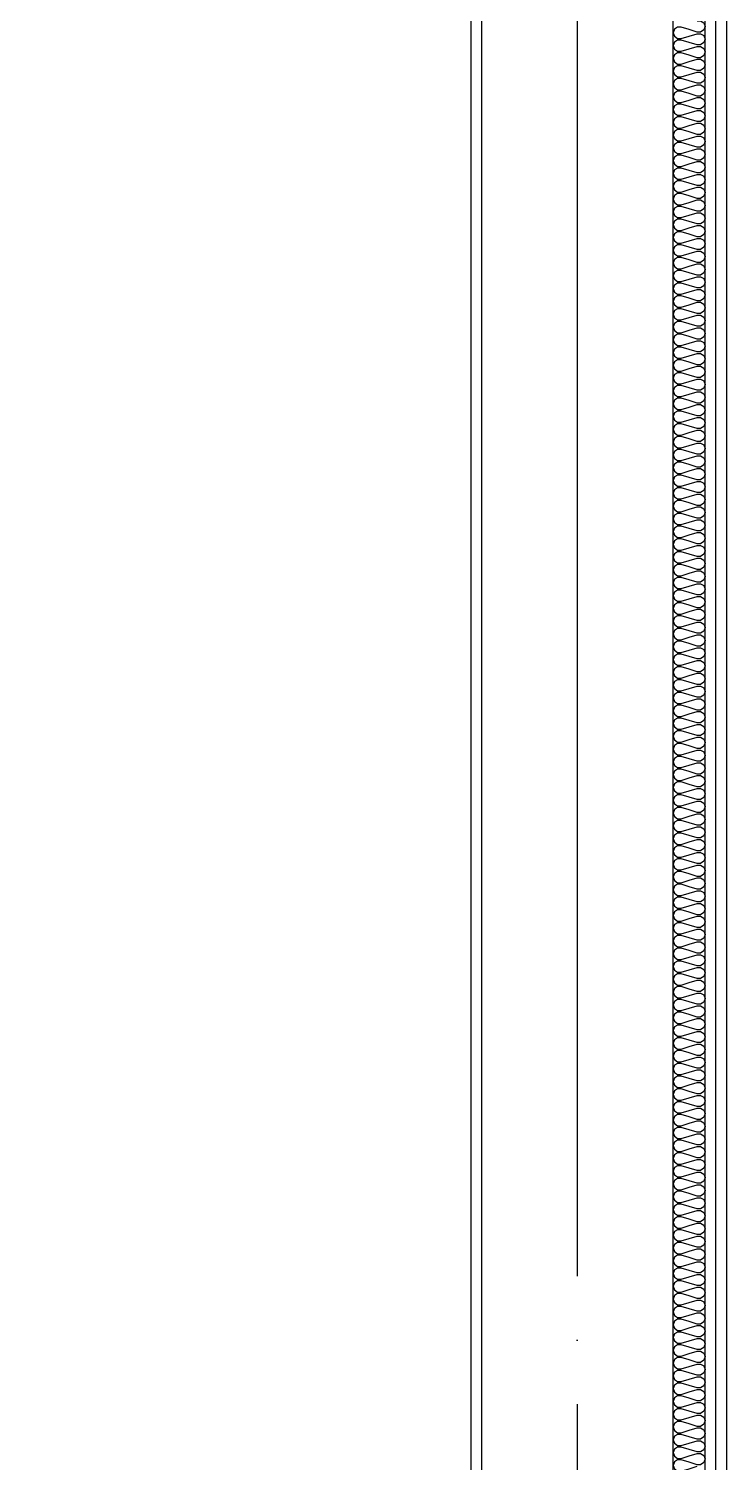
# Model space of a CAD drawing. Extents: x 0 to 40850, y 0 to 28500.
# Drawn here: x 12353 to 13008, y 11117 to 12462 of the extents above; entities that cross this region are included whole.
import ezdxf

# ---------------------------------------------------------------- set-up
doc = ezdxf.new("R2010")
doc.units = 0
doc.header["$LTSCALE"] = 60
doc.header["$MEASUREMENT"] = 0
doc.linetypes.add('CEN', pattern=[62, 60, -1, 0, -1])
for name, color, linetype in [('2', 2, 'CONTINUOUS'), ('7', 7, 'CONTINUOUS'), ('8', 8, 'CONTINUOUS'), ('CEN', 1, 'CEN'), ('INSUL', 9, 'CONTINUOUS')]:
    doc.layers.add(name, color=color, linetype=linetype)

msp = doc.modelspace()

# ---------------------------------------------------------------- linework, layer by layer
at = {"layer": '2'}
for p, q in [((12988.3, 9777), (12988.3, 13547)), ((12998.3, 9767), (12998.3, 13547))]:
    msp.add_line(p, q, dxfattribs=at)
at = {"layer": '7'}
msp.add_lwpolyline([(12018.3, 12687), (12018.3, 12507), (12778.3, 12507), (12778.3, 9947), (10158.3, 9947), (10158.3, 12507), (10918.3, 12507), (10918.3, 12687), (10158.3, 12687), (10158.3, 13587), (9978.3, 13587), (9978.3, 10402), (9988.3, 10392), (9988.3, 9957), (9978.3, 9957), (9978.3, 9767), (12958.3, 9767), (12958.3, 9957), (12948.3, 9957), (12948.3, 10392), (12958.3, 10402), (12958.3, 13587), (12778.3, 13587), (12778.3, 12687)], close=True, dxfattribs=at)
at = {"layer": '8'}
for p, q in [((12768.3, 22332), (12768.3, 6042)), ((13008.3, 22332), (13008.3, 6042))]:
    msp.add_line(p, q, dxfattribs=at)
at = {"layer": 'CEN'}
msp.add_line((12868.3, 22332), (12868.3, 6042), dxfattribs=at)
at = {"layer": 'INSUL'}
for points in [[(12980.8, 12469.5), (12984.1, 12469.5), (12987.1, 12467.7), (12988.3, 12464.4), (12987.1, 12461.1), (12984.1, 12459), (12980.8, 12459), (12973.3, 12461.3), (12965.8, 12463.5), (12962.5, 12463.5), (12959.5, 12461.7), (12958.3, 12458.4), (12959.5, 12455.1), (12962.5, 12453), (12965.8, 12453), (12973.3, 12455.3), (12980.8, 12457.5)], [(12980.8, 12457.5), (12984.1, 12457.5), (12987.1, 12455.7), (12988.3, 12452.4), (12987.1, 12449.1), (12984.1, 12447), (12980.8, 12447), (12973.3, 12449.3), (12965.8, 12451.5), (12962.5, 12451.5), (12959.5, 12449.7), (12958.3, 12446.4), (12959.5, 12443.1), (12962.5, 12441), (12965.8, 12441), (12973.3, 12443.3), (12980.8, 12445.5)], [(12980.8, 12445.5), (12984.1, 12445.5), (12987.1, 12443.7), (12988.3, 12440.4), (12987.1, 12437.1), (12984.1, 12435), (12980.8, 12435), (12973.3, 12437.3), (12965.8, 12439.5), (12962.5, 12439.5), (12959.5, 12437.7), (12958.3, 12434.4), (12959.5, 12431.1), (12962.5, 12429), (12965.8, 12429), (12973.3, 12431.3), (12980.8, 12433.5)], [(12980.8, 12433.5), (12984.1, 12433.5), (12987.1, 12431.7), (12988.3, 12428.4), (12987.1, 12425.1), (12984.1, 12423), (12980.8, 12423), (12973.3, 12425.3), (12965.8, 12427.5), (12962.5, 12427.5), (12959.5, 12425.7), (12958.3, 12422.4), (12959.5, 12419.1), (12962.5, 12417), (12965.8, 12417), (12973.3, 12419.3), (12980.8, 12421.5)], [(12980.8, 12421.5), (12984.1, 12421.5), (12987.1, 12419.7), (12988.3, 12416.4), (12987.1, 12413.1), (12984.1, 12411), (12980.8, 12411), (12973.3, 12413.3), (12965.8, 12415.5), (12962.5, 12415.5), (12959.5, 12413.7), (12958.3, 12410.4), (12959.5, 12407.1), (12962.5, 12405), (12965.8, 12405), (12973.3, 12407.3), (12980.8, 12409.5)], [(12980.8, 12409.5), (12984.1, 12409.5), (12987.1, 12407.7), (12988.3, 12404.4), (12987.1, 12401.1), (12984.1, 12399), (12980.8, 12399), (12973.3, 12401.3), (12965.8, 12403.5), (12962.5, 12403.5), (12959.5, 12401.7), (12958.3, 12398.4), (12959.5, 12395.1), (12962.5, 12393), (12965.8, 12393), (12973.3, 12395.3), (12980.8, 12397.5)], [(12980.8, 12397.5), (12984.1, 12397.5), (12987.1, 12395.7), (12988.3, 12392.4), (12987.1, 12389.1), (12984.1, 12387), (12980.8, 12387), (12973.3, 12389.3), (12965.8, 12391.5), (12962.5, 12391.5), (12959.5, 12389.7), (12958.3, 12386.4), (12959.5, 12383.1), (12962.5, 12381), (12965.8, 12381), (12973.3, 12383.3), (12980.8, 12385.5)], [(12980.8, 12385.5), (12984.1, 12385.5), (12987.1, 12383.7), (12988.3, 12380.4), (12987.1, 12377.1), (12984.1, 12375), (12980.8, 12375), (12973.3, 12377.3), (12965.8, 12379.5), (12962.5, 12379.5), (12959.5, 12377.7), (12958.3, 12374.4), (12959.5, 12371.1), (12962.5, 12369), (12965.8, 12369), (12973.3, 12371.3), (12980.8, 12373.5)], [(12980.8, 12373.5), (12984.1, 12373.5), (12987.1, 12371.7), (12988.3, 12368.4), (12987.1, 12365.1), (12984.1, 12363), (12980.8, 12363), (12973.3, 12365.3), (12965.8, 12367.5), (12962.5, 12367.5), (12959.5, 12365.7), (12958.3, 12362.4), (12959.5, 12359.1), (12962.5, 12357), (12965.8, 12357), (12973.3, 12359.3), (12980.8, 12361.5)], [(12980.8, 12361.5), (12984.1, 12361.5), (12987.1, 12359.7), (12988.3, 12356.4), (12987.1, 12353.1), (12984.1, 12351), (12980.8, 12351), (12973.3, 12353.3), (12965.8, 12355.5), (12962.5, 12355.5), (12959.5, 12353.7), (12958.3, 12350.4), (12959.5, 12347.1), (12962.5, 12345), (12965.8, 12345), (12973.3, 12347.3), (12980.8, 12349.5)], [(12980.8, 12349.5), (12984.1, 12349.5), (12987.1, 12347.7), (12988.3, 12344.4), (12987.1, 12341.1), (12984.1, 12339), (12980.8, 12339), (12973.3, 12341.3), (12965.8, 12343.5), (12962.5, 12343.5), (12959.5, 12341.7), (12958.3, 12338.4), (12959.5, 12335.1), (12962.5, 12333), (12965.8, 12333), (12973.3, 12335.3), (12980.8, 12337.5)], [(12980.8, 12337.5), (12984.1, 12337.5), (12987.1, 12335.7), (12988.3, 12332.4), (12987.1, 12329.1), (12984.1, 12327), (12980.8, 12327), (12973.3, 12329.3), (12965.8, 12331.5), (12962.5, 12331.5), (12959.5, 12329.7), (12958.3, 12326.4), (12959.5, 12323.1), (12962.5, 12321), (12965.8, 12321), (12973.3, 12323.3), (12980.8, 12325.5)], [(12980.8, 12325.5), (12984.1, 12325.5), (12987.1, 12323.7), (12988.3, 12320.4), (12987.1, 12317.1), (12984.1, 12315), (12980.8, 12315), (12973.3, 12317.3), (12965.8, 12319.5), (12962.5, 12319.5), (12959.5, 12317.7), (12958.3, 12314.4), (12959.5, 12311.1), (12962.5, 12309), (12965.8, 12309), (12973.3, 12311.3), (12980.8, 12313.5)], [(12980.8, 12313.5), (12984.1, 12313.5), (12987.1, 12311.7), (12988.3, 12308.4), (12987.1, 12305.1), (12984.1, 12303), (12980.8, 12303), (12973.3, 12305.3), (12965.8, 12307.5), (12962.5, 12307.5), (12959.5, 12305.7), (12958.3, 12302.4), (12959.5, 12299.1), (12962.5, 12297), (12965.8, 12297), (12973.3, 12299.3), (12980.8, 12301.5)], [(12980.8, 12301.5), (12984.1, 12301.5), (12987.1, 12299.7), (12988.3, 12296.4), (12987.1, 12293.1), (12984.1, 12291), (12980.8, 12291), (12973.3, 12293.3), (12965.8, 12295.5), (12962.5, 12295.5), (12959.5, 12293.7), (12958.3, 12290.4), (12959.5, 12287.1), (12962.5, 12285), (12965.8, 12285), (12973.3, 12287.3), (12980.8, 12289.5)], [(12980.8, 12289.5), (12984.1, 12289.5), (12987.1, 12287.7), (12988.3, 12284.4), (12987.1, 12281.1), (12984.1, 12279), (12980.8, 12279), (12973.3, 12281.3), (12965.8, 12283.5), (12962.5, 12283.5), (12959.5, 12281.7), (12958.3, 12278.4), (12959.5, 12275.1), (12962.5, 12273), (12965.8, 12273), (12973.3, 12275.3), (12980.8, 12277.5)], [(12980.8, 12277.5), (12984.1, 12277.5), (12987.1, 12275.7), (12988.3, 12272.4), (12987.1, 12269.1), (12984.1, 12267), (12980.8, 12267), (12973.3, 12269.3), (12965.8, 12271.5), (12962.5, 12271.5), (12959.5, 12269.7), (12958.3, 12266.4), (12959.5, 12263.1), (12962.5, 12261), (12965.8, 12261), (12973.3, 12263.3), (12980.8, 12265.5)], [(12980.8, 12265.5), (12984.1, 12265.5), (12987.1, 12263.7), (12988.3, 12260.4), (12987.1, 12257.1), (12984.1, 12255), (12980.8, 12255), (12973.3, 12257.3), (12965.8, 12259.5), (12962.5, 12259.5), (12959.5, 12257.7), (12958.3, 12254.4), (12959.5, 12251.1), (12962.5, 12249), (12965.8, 12249), (12973.3, 12251.3), (12980.8, 12253.5)], [(12980.8, 12253.5), (12984.1, 12253.5), (12987.1, 12251.7), (12988.3, 12248.4), (12987.1, 12245.1), (12984.1, 12243), (12980.8, 12243), (12973.3, 12245.3), (12965.8, 12247.5), (12962.5, 12247.5), (12959.5, 12245.7), (12958.3, 12242.4), (12959.5, 12239.1), (12962.5, 12237), (12965.8, 12237), (12973.3, 12239.3), (12980.8, 12241.5)], [(12980.8, 12241.5), (12984.1, 12241.5), (12987.1, 12239.7), (12988.3, 12236.4), (12987.1, 12233.1), (12984.1, 12231), (12980.8, 12231), (12973.3, 12233.3), (12965.8, 12235.5), (12962.5, 12235.5), (12959.5, 12233.7), (12958.3, 12230.4), (12959.5, 12227.1), (12962.5, 12225), (12965.8, 12225), (12973.3, 12227.3), (12980.8, 12229.5)], [(12980.8, 12229.5), (12984.1, 12229.5), (12987.1, 12227.7), (12988.3, 12224.4), (12987.1, 12221.1), (12984.1, 12219), (12980.8, 12219), (12973.3, 12221.3), (12965.8, 12223.5), (12962.5, 12223.5), (12959.5, 12221.7), (12958.3, 12218.4), (12959.5, 12215.1), (12962.5, 12213), (12965.8, 12213), (12973.3, 12215.3), (12980.8, 12217.5)], [(12980.8, 12217.5), (12984.1, 12217.5), (12987.1, 12215.7), (12988.3, 12212.4), (12987.1, 12209.1), (12984.1, 12207), (12980.8, 12207), (12973.3, 12209.3), (12965.8, 12211.5), (12962.5, 12211.5), (12959.5, 12209.7), (12958.3, 12206.4), (12959.5, 12203.1), (12962.5, 12201), (12965.8, 12201), (12973.3, 12203.3), (12980.8, 12205.5)], [(12980.8, 12205.5), (12984.1, 12205.5), (12987.1, 12203.7), (12988.3, 12200.4), (12987.1, 12197.1), (12984.1, 12195), (12980.8, 12195), (12973.3, 12197.3), (12965.8, 12199.5), (12962.5, 12199.5), (12959.5, 12197.7), (12958.3, 12194.4), (12959.5, 12191.1), (12962.5, 12189), (12965.8, 12189), (12973.3, 12191.3), (12980.8, 12193.5)], [(12980.8, 12193.5), (12984.1, 12193.5), (12987.1, 12191.7), (12988.3, 12188.4), (12987.1, 12185.1), (12984.1, 12183), (12980.8, 12183), (12973.3, 12185.3), (12965.8, 12187.5), (12962.5, 12187.5), (12959.5, 12185.7), (12958.3, 12182.4), (12959.5, 12179.1), (12962.5, 12177), (12965.8, 12177), (12973.3, 12179.3), (12980.8, 12181.5)], [(12980.8, 12181.5), (12984.1, 12181.5), (12987.1, 12179.7), (12988.3, 12176.4), (12987.1, 12173.1), (12984.1, 12171), (12980.8, 12171), (12973.3, 12173.3), (12965.8, 12175.5), (12962.5, 12175.5), (12959.5, 12173.7), (12958.3, 12170.4), (12959.5, 12167.1), (12962.5, 12165), (12965.8, 12165), (12973.3, 12167.3), (12980.8, 12169.5)], [(12980.8, 12169.5), (12984.1, 12169.5), (12987.1, 12167.7), (12988.3, 12164.4), (12987.1, 12161.1), (12984.1, 12159), (12980.8, 12159), (12973.3, 12161.3), (12965.8, 12163.5), (12962.5, 12163.5), (12959.5, 12161.7), (12958.3, 12158.4), (12959.5, 12155.1), (12962.5, 12153), (12965.8, 12153), (12973.3, 12155.3), (12980.8, 12157.5)], [(12980.8, 12157.5), (12984.1, 12157.5), (12987.1, 12155.7), (12988.3, 12152.4), (12987.1, 12149.1), (12984.1, 12147), (12980.8, 12147), (12973.3, 12149.3), (12965.8, 12151.5), (12962.5, 12151.5), (12959.5, 12149.7), (12958.3, 12146.4), (12959.5, 12143.1), (12962.5, 12141), (12965.8, 12141), (12973.3, 12143.3), (12980.8, 12145.5)], [(12980.8, 12145.5), (12984.1, 12145.5), (12987.1, 12143.7), (12988.3, 12140.4), (12987.1, 12137.1), (12984.1, 12135), (12980.8, 12135), (12973.3, 12137.3), (12965.8, 12139.5), (12962.5, 12139.5), (12959.5, 12137.7), (12958.3, 12134.4), (12959.5, 12131.1), (12962.5, 12129), (12965.8, 12129), (12973.3, 12131.3), (12980.8, 12133.5)], [(12980.8, 12133.5), (12984.1, 12133.5), (12987.1, 12131.7), (12988.3, 12128.4), (12987.1, 12125.1), (12984.1, 12123), (12980.8, 12123), (12973.3, 12125.3), (12965.8, 12127.5), (12962.5, 12127.5), (12959.5, 12125.7), (12958.3, 12122.4), (12959.5, 12119.1), (12962.5, 12117), (12965.8, 12117), (12973.3, 12119.3), (12980.8, 12121.5)], [(12980.8, 12121.5), (12984.1, 12121.5), (12987.1, 12119.7), (12988.3, 12116.4), (12987.1, 12113.1), (12984.1, 12111), (12980.8, 12111), (12973.3, 12113.3), (12965.8, 12115.5), (12962.5, 12115.5), (12959.5, 12113.7), (12958.3, 12110.4), (12959.5, 12107.1), (12962.5, 12105), (12965.8, 12105), (12973.3, 12107.3), (12980.8, 12109.5)], [(12980.8, 12109.5), (12984.1, 12109.5), (12987.1, 12107.7), (12988.3, 12104.4), (12987.1, 12101.1), (12984.1, 12099), (12980.8, 12099), (12973.3, 12101.3), (12965.8, 12103.5), (12962.5, 12103.5), (12959.5, 12101.7), (12958.3, 12098.4), (12959.5, 12095.1), (12962.5, 12093), (12965.8, 12093), (12973.3, 12095.3), (12980.8, 12097.5)], [(12980.8, 12097.5), (12984.1, 12097.5), (12987.1, 12095.7), (12988.3, 12092.4), (12987.1, 12089.1), (12984.1, 12087), (12980.8, 12087), (12973.3, 12089.3), (12965.8, 12091.5), (12962.5, 12091.5), (12959.5, 12089.7), (12958.3, 12086.4), (12959.5, 12083.1), (12962.5, 12081), (12965.8, 12081), (12973.3, 12083.3), (12980.8, 12085.5)], [(12980.8, 12085.5), (12984.1, 12085.5), (12987.1, 12083.7), (12988.3, 12080.4), (12987.1, 12077.1), (12984.1, 12075), (12980.8, 12075), (12973.3, 12077.3), (12965.8, 12079.5), (12962.5, 12079.5), (12959.5, 12077.7), (12958.3, 12074.4), (12959.5, 12071.1), (12962.5, 12069), (12965.8, 12069), (12973.3, 12071.3), (12980.8, 12073.5)], [(12980.8, 12073.5), (12984.1, 12073.5), (12987.1, 12071.7), (12988.3, 12068.4), (12987.1, 12065.1), (12984.1, 12063), (12980.8, 12063), (12973.3, 12065.3), (12965.8, 12067.5), (12962.5, 12067.5), (12959.5, 12065.7), (12958.3, 12062.4), (12959.5, 12059.1), (12962.5, 12057), (12965.8, 12057), (12973.3, 12059.3), (12980.8, 12061.5)], [(12980.8, 12061.5), (12984.1, 12061.5), (12987.1, 12059.7), (12988.3, 12056.4), (12987.1, 12053.1), (12984.1, 12051), (12980.8, 12051), (12973.3, 12053.3), (12965.8, 12055.5), (12962.5, 12055.5), (12959.5, 12053.7), (12958.3, 12050.4), (12959.5, 12047.1), (12962.5, 12045), (12965.8, 12045), (12973.3, 12047.3), (12980.8, 12049.5)], [(12980.8, 12049.5), (12984.1, 12049.5), (12987.1, 12047.7), (12988.3, 12044.4), (12987.1, 12041.1), (12984.1, 12039), (12980.8, 12039), (12973.3, 12041.3), (12965.8, 12043.5), (12962.5, 12043.5), (12959.5, 12041.7), (12958.3, 12038.4), (12959.5, 12035.1), (12962.5, 12033), (12965.8, 12033), (12973.3, 12035.3), (12980.8, 12037.5)], [(12980.8, 12037.5), (12984.1, 12037.5), (12987.1, 12035.7), (12988.3, 12032.4), (12987.1, 12029.1), (12984.1, 12027), (12980.8, 12027), (12973.3, 12029.3), (12965.8, 12031.5), (12962.5, 12031.5), (12959.5, 12029.7), (12958.3, 12026.4), (12959.5, 12023.1), (12962.5, 12021), (12965.8, 12021), (12973.3, 12023.3), (12980.8, 12025.5)], [(12980.8, 12025.5), (12984.1, 12025.5), (12987.1, 12023.7), (12988.3, 12020.4), (12987.1, 12017.1), (12984.1, 12015), (12980.8, 12015), (12973.3, 12017.3), (12965.8, 12019.5), (12962.5, 12019.5), (12959.5, 12017.7), (12958.3, 12014.4), (12959.5, 12011.1), (12962.5, 12009), (12965.8, 12009), (12973.3, 12011.3), (12980.8, 12013.5)], [(12980.8, 12013.5), (12984.1, 12013.5), (12987.1, 12011.7), (12988.3, 12008.4), (12987.1, 12005.1), (12984.1, 12003), (12980.8, 12003), (12973.3, 12005.3), (12965.8, 12007.5), (12962.5, 12007.5), (12959.5, 12005.7), (12958.3, 12002.4), (12959.5, 11999.1), (12962.5, 11997), (12965.8, 11997), (12973.3, 11999.3), (12980.8, 12001.5)], [(12980.8, 12001.5), (12984.1, 12001.5), (12987.1, 11999.7), (12988.3, 11996.4), (12987.1, 11993.1), (12984.1, 11991), (12980.8, 11991), (12973.3, 11993.3), (12965.8, 11995.5), (12962.5, 11995.5), (12959.5, 11993.7), (12958.3, 11990.4), (12959.5, 11987.1), (12962.5, 11985), (12965.8, 11985), (12973.3, 11987.3), (12980.8, 11989.5)], [(12980.8, 11989.5), (12984.1, 11989.5), (12987.1, 11987.7), (12988.3, 11984.4), (12987.1, 11981.1), (12984.1, 11979), (12980.8, 11979), (12973.3, 11981.3), (12965.8, 11983.5), (12962.5, 11983.5), (12959.5, 11981.7), (12958.3, 11978.4), (12959.5, 11975.1), (12962.5, 11973), (12965.8, 11973), (12973.3, 11975.3), (12980.8, 11977.5)], [(12980.8, 11977.5), (12984.1, 11977.5), (12987.1, 11975.7), (12988.3, 11972.4), (12987.1, 11969.1), (12984.1, 11967), (12980.8, 11967), (12973.3, 11969.3), (12965.8, 11971.5), (12962.5, 11971.5), (12959.5, 11969.7), (12958.3, 11966.4), (12959.5, 11963.1), (12962.5, 11961), (12965.8, 11961), (12973.3, 11963.3), (12980.8, 11965.5)], [(12980.8, 11965.5), (12984.1, 11965.5), (12987.1, 11963.7), (12988.3, 11960.4), (12987.1, 11957.1), (12984.1, 11955), (12980.8, 11955), (12973.3, 11957.3), (12965.8, 11959.5), (12962.5, 11959.5), (12959.5, 11957.7), (12958.3, 11954.4), (12959.5, 11951.1), (12962.5, 11949), (12965.8, 11949), (12973.3, 11951.3), (12980.8, 11953.5)], [(12980.8, 11953.5), (12984.1, 11953.5), (12987.1, 11951.7), (12988.3, 11948.4), (12987.1, 11945.1), (12984.1, 11943), (12980.8, 11943), (12973.3, 11945.3), (12965.8, 11947.5), (12962.5, 11947.5), (12959.5, 11945.7), (12958.3, 11942.4), (12959.5, 11939.1), (12962.5, 11937), (12965.8, 11937), (12973.3, 11939.3), (12980.8, 11941.5)], [(12980.8, 11941.5), (12984.1, 11941.5), (12987.1, 11939.7), (12988.3, 11936.4), (12987.1, 11933.1), (12984.1, 11931), (12980.8, 11931), (12973.3, 11933.3), (12965.8, 11935.5), (12962.5, 11935.5), (12959.5, 11933.7), (12958.3, 11930.4), (12959.5, 11927.1), (12962.5, 11925), (12965.8, 11925), (12973.3, 11927.3), (12980.8, 11929.5)], [(12980.8, 11929.5), (12984.1, 11929.5), (12987.1, 11927.7), (12988.3, 11924.4), (12987.1, 11921.1), (12984.1, 11919), (12980.8, 11919), (12973.3, 11921.3), (12965.8, 11923.5), (12962.5, 11923.5), (12959.5, 11921.7), (12958.3, 11918.4), (12959.5, 11915.1), (12962.5, 11913), (12965.8, 11913), (12973.3, 11915.3), (12980.8, 11917.5)], [(12980.8, 11917.5), (12984.1, 11917.5), (12987.1, 11915.7), (12988.3, 11912.4), (12987.1, 11909.1), (12984.1, 11907), (12980.8, 11907), (12973.3, 11909.3), (12965.8, 11911.5), (12962.5, 11911.5), (12959.5, 11909.7), (12958.3, 11906.4), (12959.5, 11903.1), (12962.5, 11901), (12965.8, 11901), (12973.3, 11903.3), (12980.8, 11905.5)], [(12980.8, 11905.5), (12984.1, 11905.5), (12987.1, 11903.7), (12988.3, 11900.4), (12987.1, 11897.1), (12984.1, 11895), (12980.8, 11895), (12973.3, 11897.3), (12965.8, 11899.5), (12962.5, 11899.5), (12959.5, 11897.7), (12958.3, 11894.4), (12959.5, 11891.1), (12962.5, 11889), (12965.8, 11889), (12973.3, 11891.3), (12980.8, 11893.5)], [(12980.8, 11893.5), (12984.1, 11893.5), (12987.1, 11891.7), (12988.3, 11888.4), (12987.1, 11885.1), (12984.1, 11883), (12980.8, 11883), (12973.3, 11885.3), (12965.8, 11887.5), (12962.5, 11887.5), (12959.5, 11885.7), (12958.3, 11882.4), (12959.5, 11879.1), (12962.5, 11877), (12965.8, 11877), (12973.3, 11879.3), (12980.8, 11881.5)], [(12980.8, 11881.5), (12984.1, 11881.5), (12987.1, 11879.7), (12988.3, 11876.4), (12987.1, 11873.1), (12984.1, 11871), (12980.8, 11871), (12973.3, 11873.3), (12965.8, 11875.5), (12962.5, 11875.5), (12959.5, 11873.7), (12958.3, 11870.4), (12959.5, 11867.1), (12962.5, 11865), (12965.8, 11865), (12973.3, 11867.3), (12980.8, 11869.5)], [(12980.8, 11869.5), (12984.1, 11869.5), (12987.1, 11867.7), (12988.3, 11864.4), (12987.1, 11861.1), (12984.1, 11859), (12980.8, 11859), (12973.3, 11861.3), (12965.8, 11863.5), (12962.5, 11863.5), (12959.5, 11861.7), (12958.3, 11858.4), (12959.5, 11855.1), (12962.5, 11853), (12965.8, 11853), (12973.3, 11855.3), (12980.8, 11857.5)], [(12980.8, 11857.5), (12984.1, 11857.5), (12987.1, 11855.7), (12988.3, 11852.4), (12987.1, 11849.1), (12984.1, 11847), (12980.8, 11847), (12973.3, 11849.3), (12965.8, 11851.5), (12962.5, 11851.5), (12959.5, 11849.7), (12958.3, 11846.4), (12959.5, 11843.1), (12962.5, 11841), (12965.8, 11841), (12973.3, 11843.3), (12980.8, 11845.5)], [(12980.8, 11845.5), (12984.1, 11845.5), (12987.1, 11843.7), (12988.3, 11840.4), (12987.1, 11837.1), (12984.1, 11835), (12980.8, 11835), (12973.3, 11837.3), (12965.8, 11839.5), (12962.5, 11839.5), (12959.5, 11837.7), (12958.3, 11834.4), (12959.5, 11831.1), (12962.5, 11829), (12965.8, 11829), (12973.3, 11831.3), (12980.8, 11833.5)], [(12980.8, 11833.5), (12984.1, 11833.5), (12987.1, 11831.7), (12988.3, 11828.4), (12987.1, 11825.1), (12984.1, 11823), (12980.8, 11823), (12973.3, 11825.3), (12965.8, 11827.5), (12962.5, 11827.5), (12959.5, 11825.7), (12958.3, 11822.4), (12959.5, 11819.1), (12962.5, 11817), (12965.8, 11817), (12973.3, 11819.3), (12980.8, 11821.5)], [(12980.8, 11821.5), (12984.1, 11821.5), (12987.1, 11819.7), (12988.3, 11816.4), (12987.1, 11813.1), (12984.1, 11811), (12980.8, 11811), (12973.3, 11813.3), (12965.8, 11815.5), (12962.5, 11815.5), (12959.5, 11813.7), (12958.3, 11810.4), (12959.5, 11807.1), (12962.5, 11805), (12965.8, 11805), (12973.3, 11807.3), (12980.8, 11809.5)], [(12980.8, 11809.5), (12984.1, 11809.5), (12987.1, 11807.7), (12988.3, 11804.4), (12987.1, 11801.1), (12984.1, 11799), (12980.8, 11799), (12973.3, 11801.3), (12965.8, 11803.5), (12962.5, 11803.5), (12959.5, 11801.7), (12958.3, 11798.4), (12959.5, 11795.1), (12962.5, 11793), (12965.8, 11793), (12973.3, 11795.3), (12980.8, 11797.5)], [(12980.8, 11797.5), (12984.1, 11797.5), (12987.1, 11795.7), (12988.3, 11792.4), (12987.1, 11789.1), (12984.1, 11787), (12980.8, 11787), (12973.3, 11789.3), (12965.8, 11791.5), (12962.5, 11791.5), (12959.5, 11789.7), (12958.3, 11786.4), (12959.5, 11783.1), (12962.5, 11781), (12965.8, 11781), (12973.3, 11783.3), (12980.8, 11785.5)], [(12980.8, 11785.5), (12984.1, 11785.5), (12987.1, 11783.7), (12988.3, 11780.4), (12987.1, 11777.1), (12984.1, 11775), (12980.8, 11775), (12973.3, 11777.3), (12965.8, 11779.5), (12962.5, 11779.5), (12959.5, 11777.7), (12958.3, 11774.4), (12959.5, 11771.1), (12962.5, 11769), (12965.8, 11769), (12973.3, 11771.3), (12980.8, 11773.5)], [(12980.8, 11773.5), (12984.1, 11773.5), (12987.1, 11771.7), (12988.3, 11768.4), (12987.1, 11765.1), (12984.1, 11763), (12980.8, 11763), (12973.3, 11765.3), (12965.8, 11767.5), (12962.5, 11767.5), (12959.5, 11765.7), (12958.3, 11762.4), (12959.5, 11759.1), (12962.5, 11757), (12965.8, 11757), (12973.3, 11759.3), (12980.8, 11761.5)], [(12980.8, 11761.5), (12984.1, 11761.5), (12987.1, 11759.7), (12988.3, 11756.4), (12987.1, 11753.1), (12984.1, 11751), (12980.8, 11751), (12973.3, 11753.3), (12965.8, 11755.5), (12962.5, 11755.5), (12959.5, 11753.7), (12958.3, 11750.4), (12959.5, 11747.1), (12962.5, 11745), (12965.8, 11745), (12973.3, 11747.3), (12980.8, 11749.5)], [(12980.8, 11749.5), (12984.1, 11749.5), (12987.1, 11747.7), (12988.3, 11744.4), (12987.1, 11741.1), (12984.1, 11739), (12980.8, 11739), (12973.3, 11741.3), (12965.8, 11743.5), (12962.5, 11743.5), (12959.5, 11741.7), (12958.3, 11738.4), (12959.5, 11735.1), (12962.5, 11733), (12965.8, 11733), (12973.3, 11735.3), (12980.8, 11737.5)], [(12980.8, 11737.5), (12984.1, 11737.5), (12987.1, 11735.7), (12988.3, 11732.4), (12987.1, 11729.1), (12984.1, 11727), (12980.8, 11727), (12973.3, 11729.3), (12965.8, 11731.5), (12962.5, 11731.5), (12959.5, 11729.7), (12958.3, 11726.4), (12959.5, 11723.1), (12962.5, 11721), (12965.8, 11721), (12973.3, 11723.3), (12980.8, 11725.5)], [(12980.8, 11725.5), (12984.1, 11725.5), (12987.1, 11723.7), (12988.3, 11720.4), (12987.1, 11717.1), (12984.1, 11715), (12980.8, 11715), (12973.3, 11717.3), (12965.8, 11719.5), (12962.5, 11719.5), (12959.5, 11717.7), (12958.3, 11714.4), (12959.5, 11711.1), (12962.5, 11709), (12965.8, 11709), (12973.3, 11711.3), (12980.8, 11713.5)], [(12980.8, 11713.5), (12984.1, 11713.5), (12987.1, 11711.7), (12988.3, 11708.4), (12987.1, 11705.1), (12984.1, 11703), (12980.8, 11703), (12973.3, 11705.3), (12965.8, 11707.5), (12962.5, 11707.5), (12959.5, 11705.7), (12958.3, 11702.4), (12959.5, 11699.1), (12962.5, 11697), (12965.8, 11697), (12973.3, 11699.3), (12980.8, 11701.5)], [(12980.8, 11701.5), (12984.1, 11701.5), (12987.1, 11699.7), (12988.3, 11696.4), (12987.1, 11693.1), (12984.1, 11691), (12980.8, 11691), (12973.3, 11693.3), (12965.8, 11695.5), (12962.5, 11695.5), (12959.5, 11693.7), (12958.3, 11690.4), (12959.5, 11687.1), (12962.5, 11685), (12965.8, 11685), (12973.3, 11687.3), (12980.8, 11689.5)], [(12980.8, 11689.5), (12984.1, 11689.5), (12987.1, 11687.7), (12988.3, 11684.4), (12987.1, 11681.1), (12984.1, 11679), (12980.8, 11679), (12973.3, 11681.3), (12965.8, 11683.5), (12962.5, 11683.5), (12959.5, 11681.7), (12958.3, 11678.4), (12959.5, 11675.1), (12962.5, 11673), (12965.8, 11673), (12973.3, 11675.3), (12980.8, 11677.5)], [(12980.8, 11677.5), (12984.1, 11677.5), (12987.1, 11675.7), (12988.3, 11672.4), (12987.1, 11669.1), (12984.1, 11667), (12980.8, 11667), (12973.3, 11669.3), (12965.8, 11671.5), (12962.5, 11671.5), (12959.5, 11669.7), (12958.3, 11666.4), (12959.5, 11663.1), (12962.5, 11661), (12965.8, 11661), (12973.3, 11663.3), (12980.8, 11665.5)], [(12980.8, 11665.5), (12984.1, 11665.5), (12987.1, 11663.7), (12988.3, 11660.4), (12987.1, 11657.1), (12984.1, 11655), (12980.8, 11655), (12973.3, 11657.3), (12965.8, 11659.5), (12962.5, 11659.5), (12959.5, 11657.7), (12958.3, 11654.4), (12959.5, 11651.1), (12962.5, 11649), (12965.8, 11649), (12973.3, 11651.3), (12980.8, 11653.5)], [(12980.8, 11653.5), (12984.1, 11653.5), (12987.1, 11651.7), (12988.3, 11648.4), (12987.1, 11645.1), (12984.1, 11643), (12980.8, 11643), (12973.3, 11645.3), (12965.8, 11647.5), (12962.5, 11647.5), (12959.5, 11645.7), (12958.3, 11642.4), (12959.5, 11639.1), (12962.5, 11637), (12965.8, 11637), (12973.3, 11639.3), (12980.8, 11641.5)], [(12980.8, 11641.5), (12984.1, 11641.5), (12987.1, 11639.7), (12988.3, 11636.4), (12987.1, 11633.1), (12984.1, 11631), (12980.8, 11631), (12973.3, 11633.3), (12965.8, 11635.5), (12962.5, 11635.5), (12959.5, 11633.7), (12958.3, 11630.4), (12959.5, 11627.1), (12962.5, 11625), (12965.8, 11625), (12973.3, 11627.3), (12980.8, 11629.5)], [(12980.8, 11629.5), (12984.1, 11629.5), (12987.1, 11627.7), (12988.3, 11624.4), (12987.1, 11621.1), (12984.1, 11619), (12980.8, 11619), (12973.3, 11621.3), (12965.8, 11623.5), (12962.5, 11623.5), (12959.5, 11621.7), (12958.3, 11618.4), (12959.5, 11615.1), (12962.5, 11613), (12965.8, 11613), (12973.3, 11615.3), (12980.8, 11617.5)], [(12980.8, 11617.5), (12984.1, 11617.5), (12987.1, 11615.7), (12988.3, 11612.4), (12987.1, 11609.1), (12984.1, 11607), (12980.8, 11607), (12973.3, 11609.3), (12965.8, 11611.5), (12962.5, 11611.5), (12959.5, 11609.7), (12958.3, 11606.4), (12959.5, 11603.1), (12962.5, 11601), (12965.8, 11601), (12973.3, 11603.3), (12980.8, 11605.5)], [(12980.8, 11605.5), (12984.1, 11605.5), (12987.1, 11603.7), (12988.3, 11600.4), (12987.1, 11597.1), (12984.1, 11595), (12980.8, 11595), (12973.3, 11597.3), (12965.8, 11599.5), (12962.5, 11599.5), (12959.5, 11597.7), (12958.3, 11594.4), (12959.5, 11591.1), (12962.5, 11589), (12965.8, 11589), (12973.3, 11591.3), (12980.8, 11593.5)], [(12980.8, 11593.5), (12984.1, 11593.5), (12987.1, 11591.7), (12988.3, 11588.4), (12987.1, 11585.1), (12984.1, 11583), (12980.8, 11583), (12973.3, 11585.3), (12965.8, 11587.5), (12962.5, 11587.5), (12959.5, 11585.7), (12958.3, 11582.4), (12959.5, 11579.1), (12962.5, 11577), (12965.8, 11577), (12973.3, 11579.3), (12980.8, 11581.5)], [(12980.8, 11581.5), (12984.1, 11581.5), (12987.1, 11579.7), (12988.3, 11576.4), (12987.1, 11573.1), (12984.1, 11571), (12980.8, 11571), (12973.3, 11573.3), (12965.8, 11575.5), (12962.5, 11575.5), (12959.5, 11573.7), (12958.3, 11570.4), (12959.5, 11567.1), (12962.5, 11565), (12965.8, 11565), (12973.3, 11567.3), (12980.8, 11569.5)], [(12980.8, 11569.5), (12984.1, 11569.5), (12987.1, 11567.7), (12988.3, 11564.4), (12987.1, 11561.1), (12984.1, 11559), (12980.8, 11559), (12973.3, 11561.3), (12965.8, 11563.5), (12962.5, 11563.5), (12959.5, 11561.7), (12958.3, 11558.4), (12959.5, 11555.1), (12962.5, 11553), (12965.8, 11553), (12973.3, 11555.3), (12980.8, 11557.5)], [(12980.8, 11557.5), (12984.1, 11557.5), (12987.1, 11555.7), (12988.3, 11552.4), (12987.1, 11549.1), (12984.1, 11547), (12980.8, 11547), (12973.3, 11549.3), (12965.8, 11551.5), (12962.5, 11551.5), (12959.5, 11549.7), (12958.3, 11546.4), (12959.5, 11543.1), (12962.5, 11541), (12965.8, 11541), (12973.3, 11543.3), (12980.8, 11545.5)], [(12980.8, 11545.5), (12984.1, 11545.5), (12987.1, 11543.7), (12988.3, 11540.4), (12987.1, 11537.1), (12984.1, 11535), (12980.8, 11535), (12973.3, 11537.3), (12965.8, 11539.5), (12962.5, 11539.5), (12959.5, 11537.7), (12958.3, 11534.4), (12959.5, 11531.1), (12962.5, 11529), (12965.8, 11529), (12973.3, 11531.3), (12980.8, 11533.5)], [(12980.8, 11533.5), (12984.1, 11533.5), (12987.1, 11531.7), (12988.3, 11528.4), (12987.1, 11525.1), (12984.1, 11523), (12980.8, 11523), (12973.3, 11525.3), (12965.8, 11527.5), (12962.5, 11527.5), (12959.5, 11525.7), (12958.3, 11522.4), (12959.5, 11519.1), (12962.5, 11517), (12965.8, 11517), (12973.3, 11519.3), (12980.8, 11521.5)], [(12980.8, 11521.5), (12984.1, 11521.5), (12987.1, 11519.7), (12988.3, 11516.4), (12987.1, 11513.1), (12984.1, 11511), (12980.8, 11511), (12973.3, 11513.3), (12965.8, 11515.5), (12962.5, 11515.5), (12959.5, 11513.7), (12958.3, 11510.4), (12959.5, 11507.1), (12962.5, 11505), (12965.8, 11505), (12973.3, 11507.3), (12980.8, 11509.5)], [(12980.8, 11509.5), (12984.1, 11509.5), (12987.1, 11507.7), (12988.3, 11504.4), (12987.1, 11501.1), (12984.1, 11499), (12980.8, 11499), (12973.3, 11501.3), (12965.8, 11503.5), (12962.5, 11503.5), (12959.5, 11501.7), (12958.3, 11498.4), (12959.5, 11495.1), (12962.5, 11493), (12965.8, 11493), (12973.3, 11495.3), (12980.8, 11497.5)], [(12980.8, 11497.5), (12984.1, 11497.5), (12987.1, 11495.7), (12988.3, 11492.4), (12987.1, 11489.1), (12984.1, 11487), (12980.8, 11487), (12973.3, 11489.3), (12965.8, 11491.5), (12962.5, 11491.5), (12959.5, 11489.7), (12958.3, 11486.4), (12959.5, 11483.1), (12962.5, 11481), (12965.8, 11481), (12973.3, 11483.3), (12980.8, 11485.5)], [(12980.8, 11485.5), (12984.1, 11485.5), (12987.1, 11483.7), (12988.3, 11480.4), (12987.1, 11477.1), (12984.1, 11475), (12980.8, 11475), (12973.3, 11477.3), (12965.8, 11479.5), (12962.5, 11479.5), (12959.5, 11477.7), (12958.3, 11474.4), (12959.5, 11471.1), (12962.5, 11469), (12965.8, 11469), (12973.3, 11471.3), (12980.8, 11473.5)], [(12980.8, 11473.5), (12984.1, 11473.5), (12987.1, 11471.7), (12988.3, 11468.4), (12987.1, 11465.1), (12984.1, 11463), (12980.8, 11463), (12973.3, 11465.3), (12965.8, 11467.5), (12962.5, 11467.5), (12959.5, 11465.7), (12958.3, 11462.4), (12959.5, 11459.1), (12962.5, 11457), (12965.8, 11457), (12973.3, 11459.3), (12980.8, 11461.5)], [(12980.8, 11461.5), (12984.1, 11461.5), (12987.1, 11459.7), (12988.3, 11456.4), (12987.1, 11453.1), (12984.1, 11451), (12980.8, 11451), (12973.3, 11453.3), (12965.8, 11455.5), (12962.5, 11455.5), (12959.5, 11453.7), (12958.3, 11450.4), (12959.5, 11447.1), (12962.5, 11445), (12965.8, 11445), (12973.3, 11447.3), (12980.8, 11449.5)], [(12980.8, 11449.5), (12984.1, 11449.5), (12987.1, 11447.7), (12988.3, 11444.4), (12987.1, 11441.1), (12984.1, 11439), (12980.8, 11439), (12973.3, 11441.3), (12965.8, 11443.5), (12962.5, 11443.5), (12959.5, 11441.7), (12958.3, 11438.4), (12959.5, 11435.1), (12962.5, 11433), (12965.8, 11433), (12973.3, 11435.3), (12980.8, 11437.5)], [(12980.8, 11437.5), (12984.1, 11437.5), (12987.1, 11435.7), (12988.3, 11432.4), (12987.1, 11429.1), (12984.1, 11427), (12980.8, 11427), (12973.3, 11429.3), (12965.8, 11431.5), (12962.5, 11431.5), (12959.5, 11429.7), (12958.3, 11426.4), (12959.5, 11423.1), (12962.5, 11421), (12965.8, 11421), (12973.3, 11423.3), (12980.8, 11425.5)], [(12980.8, 11425.5), (12984.1, 11425.5), (12987.1, 11423.7), (12988.3, 11420.4), (12987.1, 11417.1), (12984.1, 11415), (12980.8, 11415), (12973.3, 11417.3), (12965.8, 11419.5), (12962.5, 11419.5), (12959.5, 11417.7), (12958.3, 11414.4), (12959.5, 11411.1), (12962.5, 11409), (12965.8, 11409), (12973.3, 11411.3), (12980.8, 11413.5)], [(12980.8, 11413.5), (12984.1, 11413.5), (12987.1, 11411.7), (12988.3, 11408.4), (12987.1, 11405.1), (12984.1, 11403), (12980.8, 11403), (12973.3, 11405.3), (12965.8, 11407.5), (12962.5, 11407.5), (12959.5, 11405.7), (12958.3, 11402.4), (12959.5, 11399.1), (12962.5, 11397), (12965.8, 11397), (12973.3, 11399.3), (12980.8, 11401.5)], [(12980.8, 11401.5), (12984.1, 11401.5), (12987.1, 11399.7), (12988.3, 11396.4), (12987.1, 11393.1), (12984.1, 11391), (12980.8, 11391), (12973.3, 11393.3), (12965.8, 11395.5), (12962.5, 11395.5), (12959.5, 11393.7), (12958.3, 11390.4), (12959.5, 11387.1), (12962.5, 11385), (12965.8, 11385), (12973.3, 11387.3), (12980.8, 11389.5)], [(12980.8, 11389.5), (12984.1, 11389.5), (12987.1, 11387.7), (12988.3, 11384.4), (12987.1, 11381.1), (12984.1, 11379), (12980.8, 11379), (12973.3, 11381.3), (12965.8, 11383.5), (12962.5, 11383.5), (12959.5, 11381.7), (12958.3, 11378.4), (12959.5, 11375.1), (12962.5, 11373), (12965.8, 11373), (12973.3, 11375.3), (12980.8, 11377.5)], [(12980.8, 11377.5), (12984.1, 11377.5), (12987.1, 11375.7), (12988.3, 11372.4), (12987.1, 11369.1), (12984.1, 11367), (12980.8, 11367), (12973.3, 11369.3), (12965.8, 11371.5), (12962.5, 11371.5), (12959.5, 11369.7), (12958.3, 11366.4), (12959.5, 11363.1), (12962.5, 11361), (12965.8, 11361), (12973.3, 11363.3), (12980.8, 11365.5)], [(12980.8, 11365.5), (12984.1, 11365.5), (12987.1, 11363.7), (12988.3, 11360.4), (12987.1, 11357.1), (12984.1, 11355), (12980.8, 11355), (12973.3, 11357.3), (12965.8, 11359.5), (12962.5, 11359.5), (12959.5, 11357.7), (12958.3, 11354.4), (12959.5, 11351.1), (12962.5, 11349), (12965.8, 11349), (12973.3, 11351.3), (12980.8, 11353.5)], [(12980.8, 11353.5), (12984.1, 11353.5), (12987.1, 11351.7), (12988.3, 11348.4), (12987.1, 11345.1), (12984.1, 11343), (12980.8, 11343), (12973.3, 11345.3), (12965.8, 11347.5), (12962.5, 11347.5), (12959.5, 11345.7), (12958.3, 11342.4), (12959.5, 11339.1), (12962.5, 11337), (12965.8, 11337), (12973.3, 11339.3), (12980.8, 11341.5)], [(12980.8, 11341.5), (12984.1, 11341.5), (12987.1, 11339.7), (12988.3, 11336.4), (12987.1, 11333.1), (12984.1, 11331), (12980.8, 11331), (12973.3, 11333.3), (12965.8, 11335.5), (12962.5, 11335.5), (12959.5, 11333.7), (12958.3, 11330.4), (12959.5, 11327.1), (12962.5, 11325), (12965.8, 11325), (12973.3, 11327.3), (12980.8, 11329.5)], [(12980.8, 11329.5), (12984.1, 11329.5), (12987.1, 11327.7), (12988.3, 11324.4), (12987.1, 11321.1), (12984.1, 11319), (12980.8, 11319), (12973.3, 11321.3), (12965.8, 11323.5), (12962.5, 11323.5), (12959.5, 11321.7), (12958.3, 11318.4), (12959.5, 11315.1), (12962.5, 11313), (12965.8, 11313), (12973.3, 11315.3), (12980.8, 11317.5)], [(12980.8, 11317.5), (12984.1, 11317.5), (12987.1, 11315.7), (12988.3, 11312.4), (12987.1, 11309.1), (12984.1, 11307), (12980.8, 11307), (12973.3, 11309.3), (12965.8, 11311.5), (12962.5, 11311.5), (12959.5, 11309.7), (12958.3, 11306.4), (12959.5, 11303.1), (12962.5, 11301), (12965.8, 11301), (12973.3, 11303.3), (12980.8, 11305.5)], [(12980.8, 11305.5), (12984.1, 11305.5), (12987.1, 11303.7), (12988.3, 11300.4), (12987.1, 11297.1), (12984.1, 11295), (12980.8, 11295), (12973.3, 11297.3), (12965.8, 11299.5), (12962.5, 11299.5), (12959.5, 11297.7), (12958.3, 11294.4), (12959.5, 11291.1), (12962.5, 11289), (12965.8, 11289), (12973.3, 11291.3), (12980.8, 11293.5)], [(12980.8, 11293.5), (12984.1, 11293.5), (12987.1, 11291.7), (12988.3, 11288.4), (12987.1, 11285.1), (12984.1, 11283), (12980.8, 11283), (12973.3, 11285.3), (12965.8, 11287.5), (12962.5, 11287.5), (12959.5, 11285.7), (12958.3, 11282.4), (12959.5, 11279.1), (12962.5, 11277), (12965.8, 11277), (12973.3, 11279.3), (12980.8, 11281.5)], [(12980.8, 11281.5), (12984.1, 11281.5), (12987.1, 11279.7), (12988.3, 11276.4), (12987.1, 11273.1), (12984.1, 11271), (12980.8, 11271), (12973.3, 11273.3), (12965.8, 11275.5), (12962.5, 11275.5), (12959.5, 11273.7), (12958.3, 11270.4), (12959.5, 11267.1), (12962.5, 11265), (12965.8, 11265), (12973.3, 11267.3), (12980.8, 11269.5)], [(12980.8, 11269.5), (12984.1, 11269.5), (12987.1, 11267.7), (12988.3, 11264.4), (12987.1, 11261.1), (12984.1, 11259), (12980.8, 11259), (12973.3, 11261.3), (12965.8, 11263.5), (12962.5, 11263.5), (12959.5, 11261.7), (12958.3, 11258.4), (12959.5, 11255.1), (12962.5, 11253), (12965.8, 11253), (12973.3, 11255.3), (12980.8, 11257.5)], [(12980.8, 11257.5), (12984.1, 11257.5), (12987.1, 11255.7), (12988.3, 11252.4), (12987.1, 11249.1), (12984.1, 11247), (12980.8, 11247), (12973.3, 11249.3), (12965.8, 11251.5), (12962.5, 11251.5), (12959.5, 11249.7), (12958.3, 11246.4), (12959.5, 11243.1), (12962.5, 11241), (12965.8, 11241), (12973.3, 11243.3), (12980.8, 11245.5)], [(12980.8, 11245.5), (12984.1, 11245.5), (12987.1, 11243.7), (12988.3, 11240.4), (12987.1, 11237.1), (12984.1, 11235), (12980.8, 11235), (12973.3, 11237.3), (12965.8, 11239.5), (12962.5, 11239.5), (12959.5, 11237.7), (12958.3, 11234.4), (12959.5, 11231.1), (12962.5, 11229), (12965.8, 11229), (12973.3, 11231.3), (12980.8, 11233.5)], [(12980.8, 11233.5), (12984.1, 11233.5), (12987.1, 11231.7), (12988.3, 11228.4), (12987.1, 11225.1), (12984.1, 11223), (12980.8, 11223), (12973.3, 11225.3), (12965.8, 11227.5), (12962.5, 11227.5), (12959.5, 11225.7), (12958.3, 11222.4), (12959.5, 11219.1), (12962.5, 11217), (12965.8, 11217), (12973.3, 11219.3), (12980.8, 11221.5)], [(12980.8, 11221.5), (12984.1, 11221.5), (12987.1, 11219.7), (12988.3, 11216.4), (12987.1, 11213.1), (12984.1, 11211), (12980.8, 11211), (12973.3, 11213.3), (12965.8, 11215.5), (12962.5, 11215.5), (12959.5, 11213.7), (12958.3, 11210.4), (12959.5, 11207.1), (12962.5, 11205), (12965.8, 11205), (12973.3, 11207.3), (12980.8, 11209.5)], [(12980.8, 11209.5), (12984.1, 11209.5), (12987.1, 11207.7), (12988.3, 11204.4), (12987.1, 11201.1), (12984.1, 11199), (12980.8, 11199), (12973.3, 11201.3), (12965.8, 11203.5), (12962.5, 11203.5), (12959.5, 11201.7), (12958.3, 11198.4), (12959.5, 11195.1), (12962.5, 11193), (12965.8, 11193), (12973.3, 11195.3), (12980.8, 11197.5)], [(12980.8, 11197.5), (12984.1, 11197.5), (12987.1, 11195.7), (12988.3, 11192.4), (12987.1, 11189.1), (12984.1, 11187), (12980.8, 11187), (12973.3, 11189.3), (12965.8, 11191.5), (12962.5, 11191.5), (12959.5, 11189.7), (12958.3, 11186.4), (12959.5, 11183.1), (12962.5, 11181), (12965.8, 11181), (12973.3, 11183.3), (12980.8, 11185.5)], [(12980.8, 11185.5), (12984.1, 11185.5), (12987.1, 11183.7), (12988.3, 11180.4), (12987.1, 11177.1), (12984.1, 11175), (12980.8, 11175), (12973.3, 11177.3), (12965.8, 11179.5), (12962.5, 11179.5), (12959.5, 11177.7), (12958.3, 11174.4), (12959.5, 11171.1), (12962.5, 11169), (12965.8, 11169), (12973.3, 11171.3), (12980.8, 11173.5)], [(12980.8, 11173.5), (12984.1, 11173.5), (12987.1, 11171.7), (12988.3, 11168.4), (12987.1, 11165.1), (12984.1, 11163), (12980.8, 11163), (12973.3, 11165.3), (12965.8, 11167.5), (12962.5, 11167.5), (12959.5, 11165.7), (12958.3, 11162.4), (12959.5, 11159.1), (12962.5, 11157), (12965.8, 11157), (12973.3, 11159.3), (12980.8, 11161.5)], [(12980.8, 11161.5), (12984.1, 11161.5), (12987.1, 11159.7), (12988.3, 11156.4), (12987.1, 11153.1), (12984.1, 11151), (12980.8, 11151), (12973.3, 11153.3), (12965.8, 11155.5), (12962.5, 11155.5), (12959.5, 11153.7), (12958.3, 11150.4), (12959.5, 11147.1), (12962.5, 11145), (12965.8, 11145), (12973.3, 11147.3), (12980.8, 11149.5)], [(12980.8, 11149.5), (12984.1, 11149.5), (12987.1, 11147.7), (12988.3, 11144.4), (12987.1, 11141.1), (12984.1, 11139), (12980.8, 11139), (12973.3, 11141.3), (12965.8, 11143.5), (12962.5, 11143.5), (12959.5, 11141.7), (12958.3, 11138.4), (12959.5, 11135.1), (12962.5, 11133), (12965.8, 11133), (12973.3, 11135.3), (12980.8, 11137.5)], [(12980.8, 11137.5), (12984.1, 11137.5), (12987.1, 11135.7), (12988.3, 11132.4), (12987.1, 11129.1), (12984.1, 11127), (12980.8, 11127), (12973.3, 11129.3), (12965.8, 11131.5), (12962.5, 11131.5), (12959.5, 11129.7), (12958.3, 11126.4), (12959.5, 11123.1), (12962.5, 11121), (12965.8, 11121), (12973.3, 11123.3), (12980.8, 11125.5)], [(12980.8, 11125.5), (12984.1, 11125.5), (12987.1, 11123.7), (12988.3, 11120.4), (12987.1, 11117.1), (12984.1, 11115), (12980.8, 11115), (12973.3, 11117.3), (12965.8, 11119.5), (12962.5, 11119.5), (12959.5, 11117.7), (12958.3, 11114.4), (12959.5, 11111.1), (12962.5, 11109), (12965.8, 11109), (12973.3, 11111.3), (12980.8, 11113.5)]]:
    msp.add_lwpolyline(points, dxfattribs=at)

doc.saveas('drawing.dxf')
